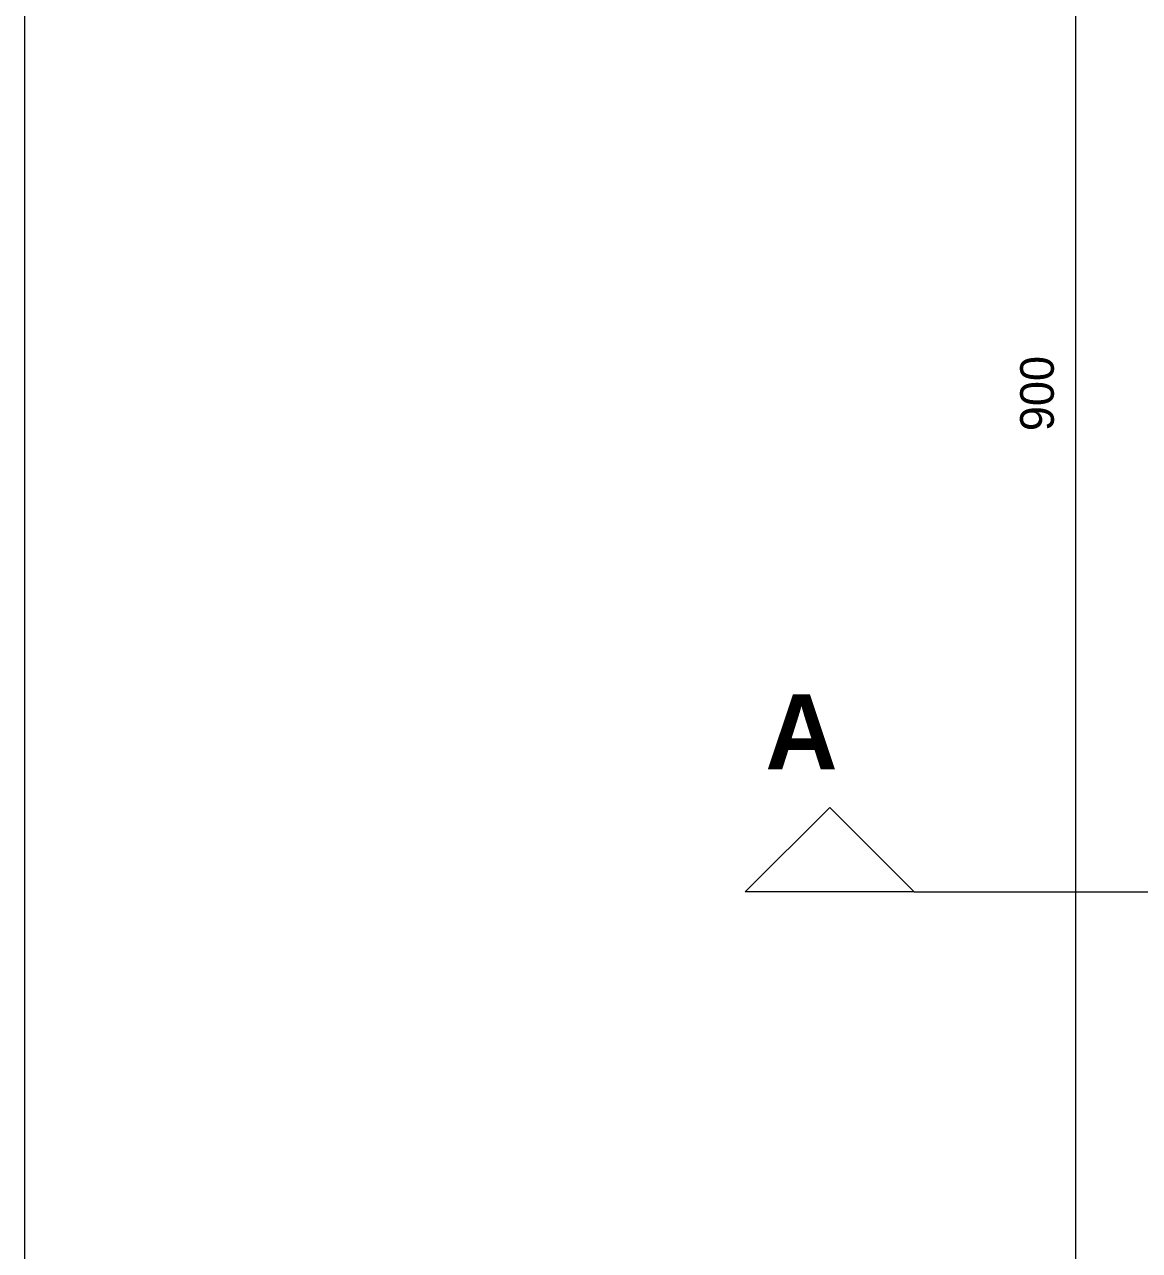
# Model space of a CAD drawing. Header units: metres. Extents: x 1.8 to 61.8, y -53.3 to -11.3.
# Drawn here: x 1.76 to 6.39, y -22.85 to -17.77 of the extents above; entities that cross this region are included whole.
import ezdxf
from ezdxf.enums import TextEntityAlignment as Align
from ezdxf.lldxf.tags import DXFTag

# ---------------------------------------------------------------- set-up
doc = ezdxf.new("R2010")
doc.units = ezdxf.units.M
doc.header["$MEASUREMENT"] = 0
for name, color, linetype in [('Calque commun', 7, 'Continuous'), ('Calque100', 7, 'Continuous'), ('Cotations', 7, 'Continuous'), ('Textes', 7, 'Continuous')]:
    doc.layers.add(name, color=color, linetype=linetype)
doc.styles.add('Century Gothic15', font='GOTHIC.TTF', dxfattribs={"height": 0.139636})
doc.styles.add('Century Gothic6', font='GOTHICB.TTF', dxfattribs={"height": 0.31023})
tags = doc.linetypes.add('DASHDOT2', pattern=[0.5, 0.25, -0.125, 0, -0.125]).pattern_tags.tags
tags[10:11] = [DXFTag(74, 4), DXFTag(75, 0), DXFTag(340, '0'), DXFTag(46, 1.0), DXFTag(50, 0.0), DXFTag(44, 0.0), DXFTag(45, 0.0)]
tags[8:9] = [DXFTag(74, 4), DXFTag(75, 0), DXFTag(340, '0'), DXFTag(46, 1.0), DXFTag(50, 0.0), DXFTag(44, 0.0), DXFTag(45, 0.0)]
tags[6:7] = [DXFTag(74, 4), DXFTag(75, 0), DXFTag(340, '0'), DXFTag(46, 1.0), DXFTag(50, 0.0), DXFTag(44, 0.0), DXFTag(45, 0.0)]
tags[4:5] = [DXFTag(74, 4), DXFTag(75, 0), DXFTag(340, '0'), DXFTag(46, 1.0), DXFTag(50, 0.0), DXFTag(44, 0.0), DXFTag(45, 0.0)]

# ---------------------------------------------------------------- blocks, each defined once
blk = doc.blocks.new('DimLine53045')
at = {"layer": 'Calque commun', "color": 5, "linetype": 'Continuous', "lineweight": 9}
blk.add_line((6.1238, -23.7998, 0), (6.1238, -14.7998, 0), dxfattribs=at)
at = {"layer": 'Calque commun', "color": 5, "linetype": 'Continuous', "lineweight": 9, "style": 'Century Gothic15'}
blk.add_text('900', height=0.13964, rotation=90, dxfattribs=at).set_placement((6.0738, -19.2998, 0), align=Align.BOTTOM_CENTER)
blk = doc.blocks.new('fleche08')
at = {"layer": 'Calque100', "color": 6, "linetype": 'Continuous', "lineweight": 18}
mesh = blk.add_polyface(dxfattribs=at)
corners = [(-0.35, -0.35), (0, 0), (0.35, -0.35)]
mesh.append_faces([[corners[k] for k in face] for face in [(0, 1, 2)]], dxfattribs={"color": 6})

msp = doc.modelspace()

# ---------------------------------------------------------------- linework, layer by layer
at = {"layer": 'Cotations', "color": 1, "linetype": 'DASHDOT2', "lineweight": 18}
msp.add_line((5.4524, -21.3661), (28.0299, -21.3661), dxfattribs=at)

# ---------------------------------------------------------------- block references
at = {"layer": 'Calque commun', "color": 5, "linetype": 'Continuous', "lineweight": 9}
msp.add_blockref('DimLine53045', (0, 0), dxfattribs=at)
at = {"layer": 'Calque commun', "color": 0, "linetype": 'ByBlock', "lineweight": -2}
msp.add_blockref('fleche08', (5.1024, -21.0161), dxfattribs=at)

# ---------------------------------------------------------------- texts
at = {"layer": 'Textes', "color": 5, "linetype": 'ByBlock', "lineweight": -2, "style": 'Century Gothic6'}
msp.add_text('A', height=0.3102, dxfattribs=at).set_placement((4.8356, -20.5472), align=Align.TOP_LEFT)

# ---------------------------------------------------------------- meshes
at = {"layer": 'Calque commun', "color": 7, "linetype": 'Continuous', "lineweight": 9}
mesh = msp.add_polyface(dxfattribs=at)
corners = [(61.7636, -11.3086), (1.7636, -11.3086), (1.7636, -53.3086), (61.7636, -53.3086)]
mesh.append_faces([[corners[k] for k in face] for face in [(0, 1, 2, 3)]], dxfattribs={"color": 7})

doc.saveas('drawing.dxf')
